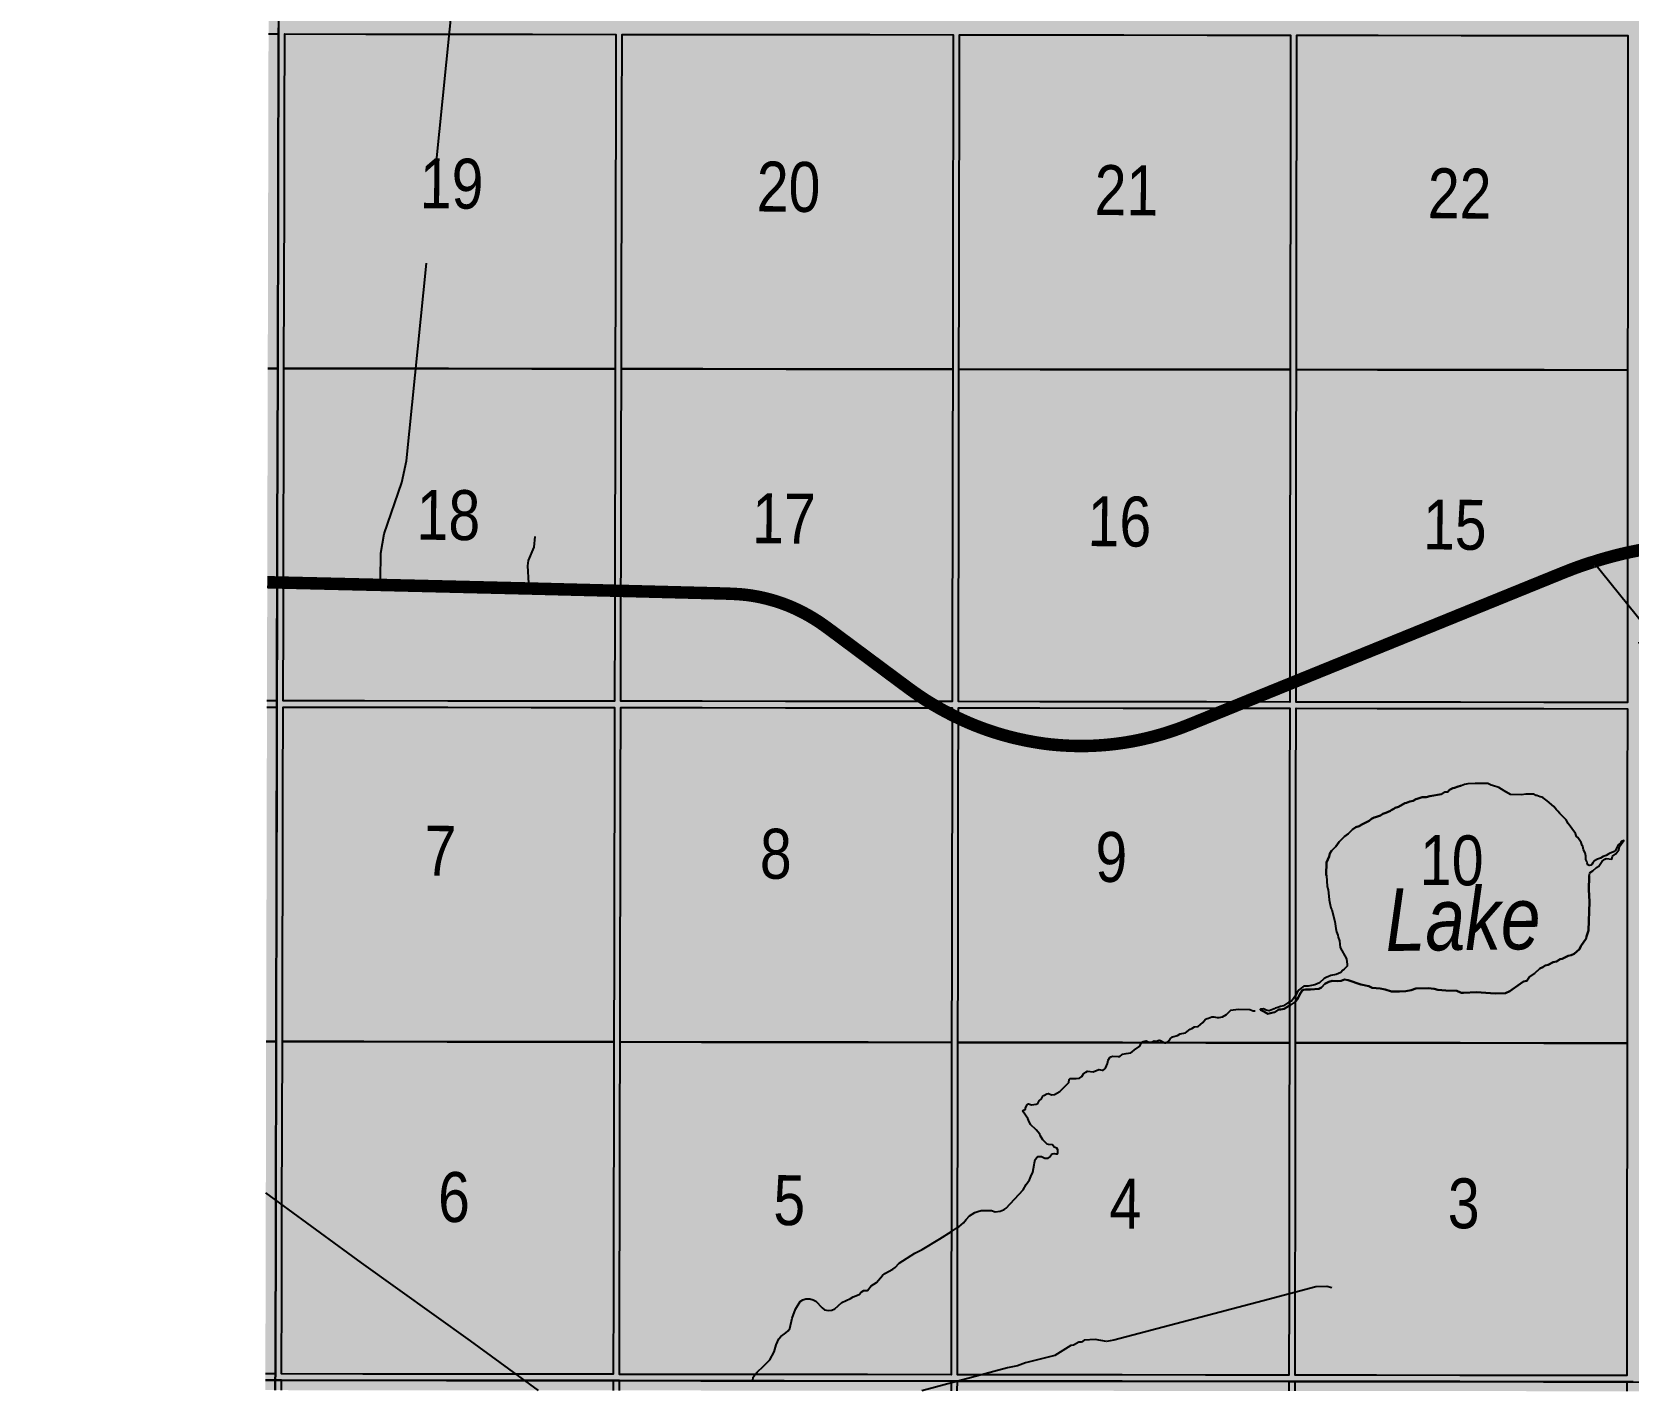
# Model space of a CAD drawing. Extents: x 570482 to 581403, y 6264409 to 6273171.
# Drawn here: x 570481.5 to 570737, y 6270453.6 to 6270671.3 of the extents above; entities that cross this region are included whole.
import ezdxf

# ---------------------------------------------------------------- set-up
doc = ezdxf.new("R2010")
doc.units = 0
doc.header["$LTSCALE"] = 5
doc.linetypes.add('DASHED2', pattern=[9.525, 6.35, -3.175])
for name, color, linetype in [('RoadSeg', 57, 'DASHED2'), ('ROUTE-MAP-HWY', 2, 'Continuous'), ('T-WATER', 160, 'Continuous'), ('T-WATER-H', 133, 'Continuous'), ('Townships', 57, 'Continuous')]:
    doc.layers.add(name, color=color, linetype=linetype)
doc.layers.add('ROUTE-MAP-BACKGROUND-H', color=7, linetype='Continuous', true_color=0xf0ebff)
doc.layers.add('Sections', color=7, linetype='Continuous', true_color=0x13f661)
doc.styles.add('120', font='ARIALN.TTF', dxfattribs={"height": 13})
doc.styles.add('TXT', font='ARIALN.TTF', dxfattribs={"height": 0.2})

msp = doc.modelspace()

# ---------------------------------------------------------------- hatches: boundary and pattern name
at = {"layer": 'ROUTE-MAP-BACKGROUND-H'}
h = msp.add_hatch(color=256, dxfattribs=at)
h.dxf.hatch_style = 1
h.paths.add_polyline_path([(571171.112, 6270453.937), (571171.532, 6270781.165), (571139.113, 6270781.063), (571139.013, 6270832.812), (571138.478, 6271104.55), (570482.402, 6271104.607), (570481.546, 6270777.122), (570519.672, 6270776.969), (570518.91, 6270453.936), (570899.088, 6270453.629), (571061.346, 6270453.809)])
at = {"layer": 'T-WATER-H'}
h = msp.add_hatch(color=256, dxfattribs=at)
h.dxf.hatch_style = 1
h.paths.add_polyline_path([(570712.771, 6270517.616), (570715.76, 6270517.401), (570717.423, 6270517.441), (570718.126, 6270517.762), (570718.496, 6270518.055), (570720.312, 6270519.323), (570720.812, 6270519.448), (570721.255, 6270520.072), (570722.061, 6270520.591), (570722.905, 6270521.409), (570723.374, 6270521.601), (570723.777, 6270521.893), (570724.278, 6270522.018), (570725.049, 6270522.438), (570725.583, 6270522.529), (570726.187, 6270522.885), (570726.487, 6270522.98), (570727.459, 6270523.43), (570727.926, 6270523.555), (570728.395, 6270523.747), (570729.271, 6270524.498), (570729.478, 6270524.96), (570730.329, 6270526.209), (570730.4, 6270526.507), (570730.716, 6270527.499), (570730.856, 6270532.085), (570730.788, 6270534.047), (570730.821, 6270536.141), (570730.834, 6270536.227), (570730.896, 6270536.638), (570730.997, 6270536.77), (570731.401, 6270537.063), (570731.974, 6270537.552), (570732.377, 6270537.811), (570732.922, 6270538.6), (570733.325, 6270538.893), (570733.56, 6270538.989), (570734.423, 6270538.909), (570734.563, 6270539.372), (570735.101, 6270539.762), (570735.544, 6270540.42), (570735.685, 6270540.916), (570736.366, 6270541.903), (570735.997, 6270541.709), (570735.827, 6270541.479), (570735.457, 6270541.186), (570735.01, 6270540.296), (570734.875, 6270540.132), (570734.172, 6270539.844), (570733.938, 6270539.781), (570733.534, 6270539.488), (570733.033, 6270539.33), (570732.63, 6270539.071), (570732.129, 6270538.912), (570731.693, 6270538.654), (570731.388, 6270538.293), (570731.251, 6270538.062), (570731.083, 6270537.965), (570730.816, 6270537.903), (570730.618, 6270538.006), (570730.49, 6270538.307), (570730.46, 6270538.507), (570730.3, 6270538.875), (570730.275, 6270539.408), (570730.151, 6270539.942), (570729.926, 6270540.411), (570729.801, 6270540.911), (570729.67, 6270541.08), (570729.512, 6270541.581), (570728.993, 6270542.354), (570728.797, 6270542.556), (570728.605, 6270543.025), (570727.466, 6270544.606), (570727.11, 6270545.176), (570726.456, 6270545.885), (570726.096, 6270546.19), (570725.803, 6270546.594), (570725.573, 6270546.797), (570725.183, 6270547.335), (570724.068, 6270548.251), (570723.477, 6270548.725), (570723.246, 6270548.829), (570722.947, 6270548.867), (570722.452, 6270549.074), (570722.253, 6270549.111), (570721.89, 6270549.283), (570720.66, 6270549.303), (570719.994, 6270549.214), (570718.232, 6270549.242), (570717.212, 6270549.857), (570716.356, 6270550.369), (570715.331, 6270550.718), (570715.132, 6270550.755), (570714.604, 6270550.996), (570712.576, 6270550.995), (570711.379, 6270550.981), (570710.878, 6270550.856), (570710.343, 6270550.665), (570710.238, 6270550.639), (570709.843, 6270550.54), (570709.274, 6270550.317), (570709.007, 6270550.288), (570708.571, 6270550.029), (570708.404, 6270549.965), (570708.167, 6270549.703), (570707.667, 6270549.611), (570707.197, 6270549.32), (570705.296, 6270548.985), (570704.729, 6270548.828), (570704.097, 6270548.804), (570703.262, 6270548.552), (570703.062, 6270548.522), (570702.625, 6270548.263), (570702.125, 6270548.138), (570701.589, 6270547.914), (570701.323, 6270547.885), (570700.282, 6270547.27), (570699.781, 6270547.112), (570699.546, 6270546.95), (570699.11, 6270546.757), (570699.009, 6270546.626), (570698.273, 6270546.338), (570697.805, 6270546.18), (570697.401, 6270545.887), (570696.599, 6270545.601), (570696.399, 6270545.571), (570695.963, 6270545.345), (570695.592, 6270545.052), (570694.452, 6270544.439), (570694.016, 6270544.18), (570693.481, 6270544.022), (570692.943, 6270543.632), (570692.235, 6270542.978), (570691.629, 6270542.523), (570690.818, 6270541.705), (570690.241, 6270540.949), (570689.565, 6270540.262), (570689.292, 6270539.834), (570689.184, 6270539.337), (570688.769, 6270538.347), (570688.738, 6270536.386), (570688.746, 6270536.278), (570688.874, 6270534.522), (570689.032, 6270533.988), (570689.149, 6270532.988), (570689.173, 6270532.423), (570689.33, 6270531.855), (570689.451, 6270531.122), (570689.646, 6270530.82), (570690.081, 6270528.918), (570690.262, 6270527.785), (570690.387, 6270527.284), (570690.578, 6270526.749), (570690.639, 6270526.449), (570690.829, 6270525.847), (570690.978, 6270524.781), (570691.98, 6270522.97), (570692.098, 6270522.037), (570692.06, 6270521.772), (570691.62, 6270521.28), (570691.385, 6270521.118), (570691.047, 6270520.758), (570690.343, 6270520.436), (570689.476, 6270520.284), (570689.007, 6270520.059), (570688.807, 6270520.029), (570688.372, 6270519.803), (570687.663, 6270519.117), (570686.893, 6270518.797), (570685.826, 6270518.581), (570685.16, 6270518.558), (570684.96, 6270518.495), (570684.387, 6270518.006), (570684.081, 6270517.612), (570683.874, 6270517.116), (570683.466, 6270516.591), (570683.194, 6270516.197), (570682.726, 6270516.005), (570681.886, 6270515.453), (570681.385, 6270515.328), (570680.816, 6270515.105), (570680.55, 6270515.076), (570680.382, 6270514.945), (570679.612, 6270514.625), (570679.115, 6270514.733), (570678.686, 6270514.939), (570678.186, 6270514.881), (570678.218, 6270514.781), (570678.745, 6270514.506), (570679.405, 6270514.163), (570680.006, 6270514.32), (570680.506, 6270514.445), (570681.144, 6270514.833), (570681.443, 6270514.828), (570681.977, 6270514.953), (570682.841, 6270515.463), (570683.018, 6270515.568), (570683.656, 6270515.99), (570683.845, 6270516.199), (570684.13, 6270516.514), (570684.474, 6270517.206), (570684.883, 6270517.865), (570685.085, 6270517.995), (570685.385, 6270518.056), (570686.183, 6270518.043), (570687.547, 6270518.154), (570687.983, 6270518.38), (570688.524, 6270518.936), (570689.128, 6270519.292), (570689.696, 6270519.45), (570690.559, 6270519.369), (570691.125, 6270519.46), (570691.627, 6270519.651), (570692.224, 6270519.542), (570694.241, 6270518.845), (570695.566, 6270518.557), (570696.094, 6270518.316), (570697.356, 6270518.229), (570698.151, 6270518.05), (570699.176, 6270517.735), (570700.472, 6270517.714), (570701.47, 6270517.764), (570702.304, 6270517.917), (570703.073, 6270518.204), (570705.068, 6270518.238), (570705.998, 6270518.157), (570706.594, 6270517.981), (570707.855, 6270517.894), (570709.65, 6270517.832), (570710.205, 6270517.594), (570710.376, 6270517.521), (570710.675, 6270517.516)])

# ---------------------------------------------------------------- linework, layer by layer
at = {"layer": 'RoadSeg'}
for p, q in [((570537.307, 6270582.791), (570537.321, 6270583.627)), ((570561.152, 6270582.215), (570561.098, 6270583.056))]:
    msp.add_line(p, q, dxfattribs=at)
for points in [[(570537.321, 6270583.627), (570537.389, 6270587.886), (570537.905, 6270590.972), (570540.732, 6270599.179), (570541.52, 6270602.661), (570549.051, 6270677.777), (570549.253, 6270680.004), (570549.166, 6270680.803), (570548.973, 6270681.206), (570548.317, 6270681.816), (570545.479, 6270683.292), (570541.116, 6270685.435)], [(570561.098, 6270583.056), (570560.917, 6270585.844), (570561.03, 6270586.707), (570561.963, 6270588.822), (570562.09, 6270590.517)], [(570738.718, 6270573.533), (570741.023, 6270574.062), (570741.194, 6270574.359), (570731.465, 6270586.464)], [(570562.62, 6270453.901), (570551.735, 6270461.837), (570534.298, 6270474.297), (570518.984, 6270485.508)], [(570689.639, 6270470.334), (570688.81, 6270470.514), (570687.078, 6270470.475), (570678.657, 6270468.248), (570654.729, 6270461.944), (570653.528, 6270461.73), (570651.736, 6270462.059), (570649.97, 6270461.921), (570649.566, 6270461.628), (570649.1, 6270461.602), (570648.293, 6270461.116), (570647.826, 6270461.057), (570645.272, 6270459.467), (570640.594, 6270458.311), (570639.322, 6270457.832), (570637.72, 6270457.526), (570623.986, 6270453.851)]]:
    msp.add_lwpolyline(points, dxfattribs=at)
at = {"layer": 'ROUTE-MAP-HWY', "const_width": 1.998}
for points in [[(570731.465, 6270586.464), (570732.21, 6270586.707), (570733.018, 6270586.947), (570733.816, 6270587.175), (570734.889, 6270587.463), (570735.878, 6270587.713), (570736.809, 6270587.929), (570737.852, 6270588.151), (570738.892, 6270588.36), (570739.745, 6270588.522), (570740.646, 6270588.678), (570741.538, 6270588.818), (570742.52, 6270588.958), (570743.498, 6270589.083), (570744.447, 6270589.191), (570745.479, 6270589.293), (570746.415, 6270589.371), (570747.288, 6270589.435), (570748.25, 6270589.495), (570819.351, 6270593.362)], [(570519.215, 6270583.22), (570537.307, 6270582.791), (570561.152, 6270582.215), (570592.324, 6270581.415), (570593.144, 6270581.386), (570594.043, 6270581.346), (570594.995, 6270581.286), (570595.839, 6270581.204), (570596.666, 6270581.091), (570597.446, 6270580.96), (570598.22, 6270580.809), (570599.008, 6270580.628), (570599.823, 6270580.415), (570600.56, 6270580.2), (570601.356, 6270579.941), (570602.112, 6270579.668), (570602.816, 6270579.388), (570603.58, 6270579.056), (570604.357, 6270578.689), (570605.077, 6270578.326), (570605.795, 6270577.935), (570606.525, 6270577.506), (570607.194, 6270577.088), (570607.865, 6270576.641), (570608.528, 6270576.173), (570609.221, 6270575.669), (570619.337, 6270568.143), (570622.121, 6270566.075), (570623.464, 6270565.127), (570624.185, 6270564.645), (570624.867, 6270564.206), (570625.585, 6270563.766), (570626.242, 6270563.378), (570626.927, 6270562.988), (570627.593, 6270562.624), (570628.322, 6270562.237), (570629.022, 6270561.88), (570629.705, 6270561.545), (570630.383, 6270561.226), (570631.078, 6270560.914), (570631.832, 6270560.588), (570632.61, 6270560.27), (570633.467, 6270559.94), (570634.344, 6270559.622), (570635.18, 6270559.337), (570635.99, 6270559.078), (570636.936, 6270558.795), (570637.98, 6270558.507), (570638.948, 6270558.263), (570639.9, 6270558.051), (570640.797, 6270557.864), (570641.798, 6270557.675), (570642.782, 6270557.511), (570643.689, 6270557.379), (570644.515, 6270557.28), (570645.506, 6270557.186), (570646.534, 6270557.109), (570647.536, 6270557.055), (570648.504, 6270557.024), (570649.494, 6270557.012), (570650.451, 6270557.021), (570651.449, 6270557.053), (570652.382, 6270557.106), (570653.382, 6270557.181), (570654.298, 6270557.269), (570655.211, 6270557.376), (570656.039, 6270557.49), (570656.887, 6270557.621), (570657.9, 6270557.802), (570658.775, 6270557.978), (570659.688, 6270558.18), (570660.477, 6270558.371), (570661.407, 6270558.613), (570662.316, 6270558.869), (570663.25, 6270559.152), (570664.329, 6270559.507), (570665.211, 6270559.821), (570666.087, 6270560.153), (570667.108, 6270560.557), (570726.481, 6270584.679), (570727.202, 6270584.966), (570727.931, 6270585.25), (570728.666, 6270585.527), (570729.393, 6270585.789), (570730.146, 6270586.05), (570730.997, 6270586.331), (570731.465, 6270586.464)]]:
    msp.add_lwpolyline(points, dxfattribs=at)
at = {"layer": 'Sections', "color": 8}
for points in [[(570519.422, 6270670.964), (570521.016, 6270670.959), (570520.984, 6270657.578), (570520.953, 6270644.198), (570520.921, 6270630.817), (570520.89, 6270617.436), (570519.296, 6270617.441)], [(570519.296, 6270617.441), (570520.89, 6270617.436), (570520.858, 6270604.055), (570520.827, 6270590.675), (570520.795, 6270577.294), (570520.764, 6270564.248), (570519.17, 6270564.253)], [(570519.168, 6270563.249), (570520.762, 6270563.244), (570520.73, 6270549.863), (570520.699, 6270536.483), (570520.667, 6270523.102), (570520.636, 6270509.721), (570519.041, 6270509.726)], [(570519.041, 6270509.726), (570520.636, 6270509.721), (570520.604, 6270496.34), (570520.573, 6270482.96), (570520.541, 6270469.579), (570520.51, 6270456.533), (570518.916, 6270456.538)], [(570518.913, 6270455.534), (570520.508, 6270455.529), (570520.504, 6270453.935)], [(570521.508, 6270453.934), (570521.511, 6270455.528), (570534.53, 6270455.512), (570547.884, 6270455.496), (570561.238, 6270455.48), (570574.591, 6270455.464), (570574.588, 6270453.891)], [(570575.592, 6270453.89), (570575.595, 6270455.462), (570588.613, 6270455.447), (570601.967, 6270455.43), (570615.321, 6270455.414), (570628.674, 6270455.398), (570628.672, 6270453.847)], [(570629.675, 6270453.847), (570629.678, 6270455.397), (570642.697, 6270455.381), (570656.051, 6270455.365), (570669.405, 6270455.348), (570682.759, 6270455.332), (570682.757, 6270453.804)], [(570683.76, 6270453.803), (570683.762, 6270455.331), (570696.781, 6270455.315), (570710.134, 6270455.298), (570723.487, 6270455.282), (570736.84, 6270455.266), (570736.839, 6270453.76)]]:
    msp.add_lwpolyline(points, dxfattribs=at)
for points in [[(570534.896, 6270617.419), (570521.893, 6270617.435), (570521.925, 6270630.816), (570521.956, 6270644.196), (570521.988, 6270657.577), (570522.019, 6270670.958), (570535.017, 6270670.942), (570548.35, 6270670.926), (570561.683, 6270670.91), (570575.016, 6270670.893), (570574.99, 6270657.513), (570574.963, 6270644.132), (570574.937, 6270630.751), (570574.91, 6270617.37), (570561.572, 6270617.387), (570548.235, 6270617.403)], [(570588.917, 6270617.353), (570575.914, 6270617.369), (570575.94, 6270630.75), (570575.967, 6270644.131), (570575.993, 6270657.511), (570576.019, 6270670.892), (570589.018, 6270670.876), (570602.35, 6270670.86), (570615.683, 6270670.844), (570629.016, 6270670.828), (570628.995, 6270657.447), (570628.974, 6270644.066), (570628.952, 6270630.685), (570628.931, 6270617.305), (570615.593, 6270617.321), (570602.255, 6270617.337)], [(570642.938, 6270617.288), (570629.935, 6270617.304), (570629.956, 6270630.684), (570629.977, 6270644.065), (570629.998, 6270657.446), (570630.02, 6270670.826), (570643.018, 6270670.811), (570656.351, 6270670.794), (570669.684, 6270670.778), (570683.017, 6270670.762), (570683.001, 6270657.381), (570682.985, 6270644), (570682.969, 6270630.619), (570682.953, 6270617.239), (570669.614, 6270617.255), (570656.276, 6270617.271)], [(570696.958, 6270617.222), (570683.956, 6270617.237), (570683.972, 6270630.618), (570683.988, 6270643.999), (570684.004, 6270657.38), (570684.02, 6270670.76), (570697.017, 6270670.745), (570710.348, 6270670.728), (570723.679, 6270670.712), (570737.01, 6270670.696), (570736.999, 6270657.315), (570736.989, 6270643.934), (570736.978, 6270630.553), (570736.968, 6270617.173), (570723.631, 6270617.189), (570710.295, 6270617.205)], [(570534.776, 6270564.231), (570521.768, 6270564.246), (570521.799, 6270577.293), (570521.83, 6270590.673), (570521.862, 6270604.054), (570521.893, 6270617.435), (570534.896, 6270617.419), (570548.235, 6270617.403), (570561.572, 6270617.387), (570574.91, 6270617.37), (570574.884, 6270603.99), (570574.858, 6270590.609), (570574.831, 6270577.228), (570574.805, 6270564.182), (570561.462, 6270564.198), (570548.119, 6270564.214)], [(570588.817, 6270564.165), (570575.809, 6270564.181), (570575.835, 6270577.227), (570575.861, 6270590.608), (570575.888, 6270603.989), (570575.914, 6270617.369), (570588.917, 6270617.353), (570602.255, 6270617.337), (570615.593, 6270617.321), (570628.931, 6270617.305), (570628.91, 6270603.924), (570628.889, 6270590.543), (570628.867, 6270577.162), (570628.847, 6270564.116), (570615.504, 6270564.133), (570602.161, 6270564.149)], [(570642.859, 6270564.099), (570629.85, 6270564.115), (570629.871, 6270577.161), (570629.892, 6270590.542), (570629.913, 6270603.923), (570629.935, 6270617.304), (570642.938, 6270617.288), (570656.276, 6270617.271), (570669.614, 6270617.255), (570682.953, 6270617.239), (570682.937, 6270603.858), (570682.921, 6270590.477), (570682.904, 6270577.096), (570682.889, 6270564.05), (570669.546, 6270564.067), (570656.202, 6270564.083)], [(570696.9, 6270564.033), (570683.892, 6270564.049), (570683.908, 6270577.095), (570683.924, 6270590.476), (570683.94, 6270603.857), (570683.956, 6270617.237), (570696.958, 6270617.222), (570710.295, 6270617.205), (570723.631, 6270617.189), (570736.968, 6270617.173), (570736.957, 6270603.792), (570736.947, 6270590.411), (570736.936, 6270577.03), (570736.926, 6270563.984), (570723.584, 6270564.001), (570710.242, 6270564.017)], [(570534.653, 6270509.704), (570521.639, 6270509.72), (570521.671, 6270523.101), (570521.702, 6270536.481), (570521.734, 6270549.862), (570521.765, 6270563.243), (570534.774, 6270563.227), (570548.117, 6270563.211), (570561.46, 6270563.195), (570574.803, 6270563.178), (570574.777, 6270549.798), (570574.751, 6270536.417), (570574.724, 6270523.036), (570574.698, 6270509.656), (570561.35, 6270509.672), (570548.001, 6270509.688)], [(570588.715, 6270509.638), (570575.701, 6270509.654), (570575.728, 6270523.035), (570575.754, 6270536.416), (570575.781, 6270549.797), (570575.807, 6270563.177), (570588.816, 6270563.161), (570602.159, 6270563.145), (570615.502, 6270563.129), (570628.845, 6270563.113), (570628.824, 6270549.732), (570628.803, 6270536.351), (570628.781, 6270522.971), (570628.76, 6270509.59), (570615.412, 6270509.606), (570602.064, 6270509.622)], [(570642.778, 6270509.573), (570629.764, 6270509.589), (570629.785, 6270522.969), (570629.806, 6270536.35), (570629.827, 6270549.731), (570629.849, 6270563.112), (570642.857, 6270563.096), (570656.201, 6270563.079), (570669.544, 6270563.063), (570682.888, 6270563.047), (570682.872, 6270549.666), (570682.856, 6270536.285), (570682.84, 6270522.905), (570682.823, 6270509.524), (570669.475, 6270509.54), (570656.126, 6270509.556)], [(570696.84, 6270509.507), (570683.827, 6270509.523), (570683.843, 6270522.903), (570683.859, 6270536.284), (570683.875, 6270549.665), (570683.891, 6270563.046), (570696.899, 6270563.03), (570710.241, 6270563.013), (570723.583, 6270562.997), (570736.925, 6270562.981), (570736.914, 6270549.6), (570736.904, 6270536.219), (570736.893, 6270522.839), (570736.883, 6270509.458), (570723.535, 6270509.474), (570710.188, 6270509.49)], [(570534.533, 6270456.516), (570521.514, 6270456.531), (570521.545, 6270469.578), (570521.576, 6270482.958), (570521.608, 6270496.339), (570521.639, 6270509.72), (570534.653, 6270509.704), (570548.001, 6270509.688), (570561.35, 6270509.672), (570574.698, 6270509.656), (570574.672, 6270496.275), (570574.645, 6270482.894), (570574.619, 6270469.513), (570574.593, 6270456.467), (570561.24, 6270456.483), (570547.886, 6270456.499)], [(570588.615, 6270456.45), (570575.597, 6270456.466), (570575.622, 6270469.512), (570575.649, 6270482.893), (570575.675, 6270496.274), (570575.701, 6270509.654), (570588.715, 6270509.638), (570602.064, 6270509.622), (570615.412, 6270509.606), (570628.76, 6270509.59), (570628.739, 6270496.209), (570628.718, 6270482.828), (570628.697, 6270469.448), (570628.676, 6270456.401), (570615.322, 6270456.418), (570601.969, 6270456.434)], [(570642.698, 6270456.384), (570629.679, 6270456.4), (570629.7, 6270469.446), (570629.721, 6270482.827), (570629.743, 6270496.208), (570629.764, 6270509.589), (570642.778, 6270509.573), (570656.126, 6270509.556), (570669.475, 6270509.54), (570682.823, 6270509.524), (570682.807, 6270496.143), (570682.791, 6270482.762), (570682.775, 6270469.381), (570682.76, 6270456.335), (570669.406, 6270456.352), (570656.052, 6270456.368)], [(570696.782, 6270456.318), (570683.763, 6270456.334), (570683.779, 6270469.38), (570683.795, 6270482.761), (570683.811, 6270496.142), (570683.827, 6270509.523), (570696.84, 6270509.507), (570710.188, 6270509.49), (570723.535, 6270509.474), (570736.883, 6270509.458), (570736.872, 6270496.077), (570736.862, 6270482.696), (570736.851, 6270469.315), (570736.841, 6270456.269), (570723.488, 6270456.286), (570710.135, 6270456.302)]]:
    msp.add_lwpolyline(points, close=True, dxfattribs=at)
at = {"layer": 'T-WATER', "flags": 128}
msp.add_lwpolyline([(570730.821, 6270536.141), (570730.834, 6270536.227), (570730.896, 6270536.638), (570730.997, 6270536.77), (570731.401, 6270537.063), (570731.974, 6270537.552), (570732.377, 6270537.811), (570732.922, 6270538.6), (570733.325, 6270538.893), (570733.56, 6270538.989), (570734.423, 6270538.909), (570734.563, 6270539.372), (570735.101, 6270539.762), (570735.544, 6270540.42), (570735.685, 6270540.916), (570736.366, 6270541.903), (570735.997, 6270541.709), (570735.827, 6270541.479), (570735.457, 6270541.186), (570735.01, 6270540.296), (570734.875, 6270540.132), (570734.172, 6270539.844), (570733.938, 6270539.781), (570733.534, 6270539.488), (570733.033, 6270539.33), (570732.63, 6270539.071), (570732.129, 6270538.912), (570731.693, 6270538.654), (570731.388, 6270538.293), (570731.251, 6270538.062), (570731.083, 6270537.965), (570730.816, 6270537.903), (570730.618, 6270538.006), (570730.49, 6270538.307), (570730.46, 6270538.507), (570730.3, 6270538.875), (570730.275, 6270539.408), (570730.151, 6270539.942), (570729.926, 6270540.411), (570729.801, 6270540.911), (570729.67, 6270541.08), (570729.512, 6270541.581), (570728.993, 6270542.354), (570728.797, 6270542.556), (570728.605, 6270543.025), (570727.466, 6270544.606), (570727.11, 6270545.176), (570726.456, 6270545.885), (570726.096, 6270546.19), (570725.803, 6270546.594), (570725.573, 6270546.797), (570725.183, 6270547.335), (570724.068, 6270548.251), (570723.477, 6270548.725), (570723.246, 6270548.829), (570722.947, 6270548.867), (570722.452, 6270549.074), (570722.253, 6270549.111), (570721.89, 6270549.283), (570720.66, 6270549.303), (570719.994, 6270549.214), (570718.232, 6270549.242), (570717.212, 6270549.857), (570716.356, 6270550.369), (570715.331, 6270550.718), (570715.132, 6270550.755), (570714.604, 6270550.996), (570712.576, 6270550.995), (570711.379, 6270550.981), (570710.878, 6270550.856), (570710.343, 6270550.665), (570710.238, 6270550.639), (570709.843, 6270550.54), (570709.274, 6270550.317), (570709.007, 6270550.288), (570708.571, 6270550.029), (570708.404, 6270549.965), (570708.167, 6270549.703), (570707.667, 6270549.611), (570707.197, 6270549.32), (570705.296, 6270548.985), (570704.729, 6270548.828), (570704.097, 6270548.804), (570703.262, 6270548.552), (570703.062, 6270548.522), (570702.625, 6270548.263), (570702.125, 6270548.138), (570701.589, 6270547.914), (570701.323, 6270547.885), (570700.282, 6270547.27), (570699.781, 6270547.112), (570699.546, 6270546.95), (570699.11, 6270546.757), (570699.009, 6270546.626), (570698.273, 6270546.338), (570697.805, 6270546.18), (570697.401, 6270545.887), (570696.599, 6270545.601), (570696.399, 6270545.571), (570695.963, 6270545.345), (570695.592, 6270545.052), (570694.452, 6270544.439), (570694.016, 6270544.18), (570693.481, 6270544.022), (570692.943, 6270543.632), (570692.235, 6270542.978), (570691.629, 6270542.523), (570690.818, 6270541.705), (570690.241, 6270540.949), (570689.565, 6270540.262), (570689.292, 6270539.834), (570689.184, 6270539.337), (570688.769, 6270538.347), (570688.738, 6270536.386), (570688.746, 6270536.278), (570688.874, 6270534.522), (570689.032, 6270533.988), (570689.149, 6270532.988), (570689.173, 6270532.423), (570689.33, 6270531.855), (570689.451, 6270531.122), (570689.646, 6270530.82), (570690.081, 6270528.918), (570690.262, 6270527.785), (570690.387, 6270527.284), (570690.578, 6270526.749), (570690.639, 6270526.449), (570690.829, 6270525.847), (570690.978, 6270524.781), (570691.98, 6270522.97), (570692.098, 6270522.037), (570692.06, 6270521.772), (570691.62, 6270521.28), (570691.385, 6270521.118), (570691.047, 6270520.758), (570690.343, 6270520.436), (570689.476, 6270520.284), (570689.007, 6270520.059), (570688.807, 6270520.029), (570688.372, 6270519.803), (570687.663, 6270519.117), (570686.893, 6270518.797), (570685.826, 6270518.581), (570685.16, 6270518.558), (570684.96, 6270518.495), (570684.387, 6270518.006), (570684.081, 6270517.612), (570683.874, 6270517.116), (570683.466, 6270516.591), (570683.194, 6270516.197), (570682.726, 6270516.005), (570681.886, 6270515.453), (570681.385, 6270515.328), (570680.816, 6270515.105), (570680.55, 6270515.076), (570680.382, 6270514.945), (570679.612, 6270514.625), (570679.115, 6270514.733), (570678.686, 6270514.939), (570678.186, 6270514.881), (570678.218, 6270514.781), (570678.745, 6270514.506), (570679.405, 6270514.163), (570680.006, 6270514.32), (570680.506, 6270514.445), (570681.144, 6270514.833), (570681.443, 6270514.828), (570681.977, 6270514.953), (570682.841, 6270515.463), (570683.018, 6270515.568), (570683.656, 6270515.99), (570683.845, 6270516.199), (570684.13, 6270516.514), (570684.474, 6270517.206), (570684.883, 6270517.865), (570685.085, 6270517.995), (570685.385, 6270518.056), (570686.183, 6270518.043), (570687.547, 6270518.154), (570687.983, 6270518.38), (570688.524, 6270518.936), (570689.128, 6270519.292), (570689.696, 6270519.45), (570690.559, 6270519.369), (570691.125, 6270519.46), (570691.627, 6270519.651), (570692.224, 6270519.542), (570694.241, 6270518.845), (570695.566, 6270518.557), (570696.094, 6270518.316), (570697.356, 6270518.229), (570698.151, 6270518.05), (570699.176, 6270517.735), (570700.472, 6270517.714), (570701.47, 6270517.764), (570702.304, 6270517.917), (570703.073, 6270518.204), (570705.068, 6270518.238), (570705.998, 6270518.157), (570706.594, 6270517.981), (570707.855, 6270517.894), (570709.65, 6270517.832), (570710.205, 6270517.594), (570710.376, 6270517.521), (570710.675, 6270517.516), (570712.771, 6270517.616), (570715.76, 6270517.401), (570717.423, 6270517.441), (570718.126, 6270517.762), (570718.496, 6270518.055), (570720.312, 6270519.323), (570720.812, 6270519.448), (570721.255, 6270520.072), (570722.061, 6270520.591), (570722.905, 6270521.409), (570723.374, 6270521.601), (570723.777, 6270521.893), (570724.278, 6270522.018), (570725.049, 6270522.438), (570725.583, 6270522.529), (570726.187, 6270522.885), (570726.487, 6270522.98), (570727.459, 6270523.43), (570727.926, 6270523.555), (570728.395, 6270523.747), (570729.271, 6270524.498), (570729.478, 6270524.96), (570730.329, 6270526.209), (570730.4, 6270526.507), (570730.716, 6270527.499), (570730.856, 6270532.085), (570730.788, 6270534.047)], close=True, dxfattribs=at)
at = {"layer": 'T-WATER', "linetype": 'Continuous'}
for points in [[(570688.746, 6270536.278), (570688.738, 6270536.386), (570688.769, 6270538.347), (570689.184, 6270539.337), (570689.292, 6270539.834), (570689.565, 6270540.262), (570690.241, 6270540.949), (570690.818, 6270541.705), (570691.629, 6270542.523), (570692.235, 6270542.978), (570692.943, 6270543.632), (570693.481, 6270544.022), (570694.016, 6270544.18), (570694.452, 6270544.439), (570695.592, 6270545.052), (570695.963, 6270545.345), (570696.399, 6270545.571), (570696.599, 6270545.601), (570697.401, 6270545.887), (570697.805, 6270546.18), (570698.273, 6270546.338), (570699.009, 6270546.626), (570699.11, 6270546.757), (570699.546, 6270546.95), (570699.781, 6270547.112), (570700.282, 6270547.27), (570701.323, 6270547.885), (570701.589, 6270547.914), (570702.125, 6270548.138), (570702.625, 6270548.263), (570703.062, 6270548.522), (570703.262, 6270548.552), (570704.097, 6270548.804), (570704.729, 6270548.828), (570705.296, 6270548.985), (570707.197, 6270549.32), (570707.667, 6270549.611), (570708.167, 6270549.703), (570708.404, 6270549.965), (570708.571, 6270550.029), (570709.007, 6270550.288), (570709.274, 6270550.317), (570709.843, 6270550.54), (570710.238, 6270550.639)], [(570735.997, 6270541.709), (570735.827, 6270541.479), (570735.457, 6270541.186), (570735.01, 6270540.296), (570734.875, 6270540.132), (570734.172, 6270539.844), (570733.938, 6270539.781), (570733.534, 6270539.488), (570733.033, 6270539.33), (570732.63, 6270539.071), (570732.129, 6270538.912), (570731.693, 6270538.654), (570731.388, 6270538.293), (570731.251, 6270538.062), (570731.083, 6270537.965), (570730.816, 6270537.903), (570730.618, 6270538.006), (570730.49, 6270538.307), (570730.46, 6270538.507), (570730.3, 6270538.875), (570730.275, 6270539.408), (570730.151, 6270539.942), (570729.926, 6270540.411), (570729.801, 6270540.911), (570729.67, 6270541.08), (570729.512, 6270541.581), (570728.993, 6270542.354), (570728.797, 6270542.556), (570728.605, 6270543.025), (570727.466, 6270544.606), (570727.11, 6270545.176), (570726.456, 6270545.885), (570726.096, 6270546.19), (570725.803, 6270546.594), (570725.573, 6270546.797), (570725.183, 6270547.335), (570724.068, 6270548.251), (570723.477, 6270548.725), (570723.246, 6270548.829), (570722.947, 6270548.867), (570722.452, 6270549.074), (570722.253, 6270549.111), (570721.89, 6270549.283), (570720.66, 6270549.303), (570719.994, 6270549.214), (570718.232, 6270549.242), (570717.212, 6270549.857), (570716.356, 6270550.369), (570715.331, 6270550.718), (570715.132, 6270550.755), (570714.604, 6270550.996), (570712.576, 6270550.995), (570711.379, 6270550.981), (570710.878, 6270550.856), (570710.343, 6270550.665), (570710.238, 6270550.639), (570709.843, 6270550.54), (570709.274, 6270550.317), (570709.007, 6270550.288), (570708.571, 6270550.029), (570708.404, 6270549.965), (570708.167, 6270549.703), (570707.667, 6270549.611), (570707.197, 6270549.32), (570705.296, 6270548.985), (570704.729, 6270548.828), (570704.097, 6270548.804), (570703.262, 6270548.552), (570703.062, 6270548.522), (570702.625, 6270548.263), (570702.125, 6270548.138), (570701.589, 6270547.914), (570701.323, 6270547.885), (570700.282, 6270547.27), (570699.781, 6270547.112), (570699.546, 6270546.95), (570699.11, 6270546.757), (570699.009, 6270546.626), (570698.273, 6270546.338), (570697.805, 6270546.18), (570697.401, 6270545.887), (570696.599, 6270545.601), (570696.399, 6270545.571), (570695.963, 6270545.345), (570695.592, 6270545.052), (570694.452, 6270544.439), (570694.016, 6270544.18), (570693.481, 6270544.022), (570692.943, 6270543.632), (570692.235, 6270542.978), (570691.629, 6270542.523)], [(570730.834, 6270536.227), (570730.896, 6270536.638), (570730.997, 6270536.77), (570731.401, 6270537.063), (570731.974, 6270537.552), (570732.377, 6270537.811), (570732.922, 6270538.6), (570733.325, 6270538.893), (570733.56, 6270538.989), (570734.423, 6270538.909), (570734.563, 6270539.372), (570735.101, 6270539.762), (570735.544, 6270540.42), (570735.685, 6270540.916), (570736.366, 6270541.903), (570735.997, 6270541.709), (570735.827, 6270541.479), (570735.457, 6270541.186), (570735.01, 6270540.296), (570734.875, 6270540.132), (570734.172, 6270539.844), (570733.938, 6270539.781), (570733.534, 6270539.488), (570733.033, 6270539.33), (570732.63, 6270539.071), (570732.129, 6270538.912), (570731.693, 6270538.654), (570731.388, 6270538.293), (570731.251, 6270538.062), (570731.083, 6270537.965), (570730.816, 6270537.903), (570730.618, 6270538.006), (570730.49, 6270538.307), (570730.46, 6270538.507), (570730.3, 6270538.875), (570730.275, 6270539.408), (570730.151, 6270539.942), (570729.926, 6270540.411), (570729.801, 6270540.911), (570729.67, 6270541.08), (570729.512, 6270541.581), (570728.993, 6270542.354), (570728.797, 6270542.556), (570728.605, 6270543.025), (570727.466, 6270544.606), (570727.11, 6270545.176), (570726.456, 6270545.885), (570726.096, 6270546.19), (570725.803, 6270546.594), (570725.573, 6270546.797), (570725.183, 6270547.335), (570724.068, 6270548.251), (570723.477, 6270548.725), (570723.246, 6270548.829), (570722.947, 6270548.867), (570722.452, 6270549.074), (570722.253, 6270549.111), (570721.89, 6270549.283), (570720.66, 6270549.303), (570719.994, 6270549.214), (570718.232, 6270549.242), (570717.212, 6270549.857), (570716.356, 6270550.369), (570715.331, 6270550.718), (570715.132, 6270550.755), (570714.604, 6270550.996), (570712.576, 6270550.995), (570711.379, 6270550.981), (570710.878, 6270550.856), (570710.343, 6270550.665), (570710.238, 6270550.639)], [(570691.629, 6270542.523), (570690.818, 6270541.705), (570690.241, 6270540.949), (570689.565, 6270540.262), (570689.292, 6270539.834), (570689.184, 6270539.337), (570688.769, 6270538.347), (570688.738, 6270536.386), (570688.746, 6270536.278)], [(570730.834, 6270536.227), (570730.896, 6270536.638), (570730.997, 6270536.77), (570731.401, 6270537.063), (570731.974, 6270537.552), (570732.377, 6270537.811), (570732.922, 6270538.6), (570733.325, 6270538.893), (570733.56, 6270538.989), (570734.423, 6270538.909), (570734.563, 6270539.372), (570735.101, 6270539.762), (570735.544, 6270540.42), (570735.685, 6270540.916), (570736.366, 6270541.903), (570735.997, 6270541.709)], [(570688.746, 6270536.278), (570688.874, 6270534.522), (570689.032, 6270533.988), (570689.149, 6270532.988), (570689.173, 6270532.423), (570689.33, 6270531.855), (570689.451, 6270531.122), (570689.646, 6270530.82), (570690.081, 6270528.918), (570690.262, 6270527.785), (570690.387, 6270527.284), (570690.578, 6270526.749), (570690.639, 6270526.449), (570690.829, 6270525.847), (570690.978, 6270524.781), (570691.98, 6270522.97), (570692.098, 6270522.037), (570692.06, 6270521.772), (570691.62, 6270521.28), (570691.385, 6270521.118), (570691.047, 6270520.758), (570690.343, 6270520.436), (570689.476, 6270520.284), (570689.007, 6270520.059), (570688.807, 6270520.029), (570688.372, 6270519.803), (570687.663, 6270519.117), (570686.893, 6270518.797), (570685.826, 6270518.581), (570685.16, 6270518.558), (570684.96, 6270518.495), (570684.387, 6270518.006), (570684.081, 6270517.612), (570683.874, 6270517.116), (570683.846, 6270517.081)], [(570688.746, 6270536.278), (570688.874, 6270534.522), (570689.032, 6270533.988), (570689.149, 6270532.988), (570689.173, 6270532.423), (570689.33, 6270531.855), (570689.451, 6270531.122), (570689.646, 6270530.82), (570690.081, 6270528.918), (570690.262, 6270527.785), (570690.387, 6270527.284), (570690.578, 6270526.749), (570690.639, 6270526.449), (570690.829, 6270525.847), (570690.978, 6270524.781), (570691.98, 6270522.97), (570692.098, 6270522.037), (570692.06, 6270521.772), (570691.62, 6270521.28), (570691.385, 6270521.118), (570691.047, 6270520.758), (570690.343, 6270520.436), (570689.476, 6270520.284), (570689.007, 6270520.059), (570688.807, 6270520.029), (570688.372, 6270519.803), (570687.663, 6270519.117), (570686.893, 6270518.797), (570685.826, 6270518.581), (570685.16, 6270518.558), (570684.96, 6270518.495), (570684.387, 6270518.006), (570684.081, 6270517.612), (570683.874, 6270517.116), (570683.846, 6270517.081)], [(570730.834, 6270536.227), (570730.821, 6270536.141), (570730.788, 6270534.047), (570730.856, 6270532.085), (570730.716, 6270527.499), (570730.4, 6270526.507), (570730.329, 6270526.209), (570729.478, 6270524.96), (570729.271, 6270524.498), (570728.395, 6270523.747), (570727.926, 6270523.555), (570727.459, 6270523.43), (570726.487, 6270522.98), (570726.187, 6270522.885), (570725.583, 6270522.529), (570725.049, 6270522.438), (570724.278, 6270522.018), (570723.777, 6270521.893), (570723.374, 6270521.601), (570722.905, 6270521.409), (570722.061, 6270520.591), (570721.255, 6270520.072), (570720.812, 6270519.448), (570720.312, 6270519.323), (570718.496, 6270518.055), (570718.126, 6270517.762), (570717.423, 6270517.441), (570715.76, 6270517.401), (570712.771, 6270517.616), (570710.675, 6270517.516), (570710.376, 6270517.521), (570710.205, 6270517.594)], [(570710.205, 6270517.594), (570710.376, 6270517.521), (570710.675, 6270517.516), (570712.771, 6270517.616), (570715.76, 6270517.401), (570717.423, 6270517.441), (570718.126, 6270517.762), (570718.496, 6270518.055), (570720.312, 6270519.323), (570720.812, 6270519.448), (570721.255, 6270520.072), (570722.061, 6270520.591), (570722.905, 6270521.409), (570723.374, 6270521.601), (570723.777, 6270521.893), (570724.278, 6270522.018), (570725.049, 6270522.438), (570725.583, 6270522.529), (570726.187, 6270522.885), (570726.487, 6270522.98), (570727.459, 6270523.43), (570727.926, 6270523.555), (570728.395, 6270523.747), (570729.271, 6270524.498), (570729.478, 6270524.96), (570730.329, 6270526.209), (570730.4, 6270526.507), (570730.716, 6270527.499), (570730.856, 6270532.085), (570730.788, 6270534.047), (570730.821, 6270536.141), (570730.834, 6270536.227)], [(570710.205, 6270517.594), (570709.65, 6270517.832), (570707.855, 6270517.894), (570706.594, 6270517.981), (570705.998, 6270518.157), (570705.068, 6270518.238), (570703.073, 6270518.204), (570702.304, 6270517.917), (570701.47, 6270517.764), (570700.472, 6270517.714), (570699.176, 6270517.735), (570698.151, 6270518.05), (570697.356, 6270518.229), (570696.094, 6270518.316), (570695.566, 6270518.557), (570694.241, 6270518.845), (570692.224, 6270519.542), (570691.627, 6270519.651), (570691.125, 6270519.46), (570690.559, 6270519.369), (570689.696, 6270519.45), (570689.128, 6270519.292), (570688.524, 6270518.936), (570687.983, 6270518.38), (570687.547, 6270518.154), (570686.183, 6270518.043), (570685.385, 6270518.056), (570685.085, 6270517.995), (570684.883, 6270517.865), (570684.474, 6270517.206), (570684.13, 6270516.514), (570683.845, 6270516.199)], [(570683.845, 6270516.199), (570684.13, 6270516.514), (570684.474, 6270517.206), (570684.883, 6270517.865), (570685.085, 6270517.995), (570685.385, 6270518.056), (570686.183, 6270518.043), (570687.547, 6270518.154), (570687.983, 6270518.38), (570688.524, 6270518.936), (570689.128, 6270519.292), (570689.696, 6270519.45), (570690.559, 6270519.369), (570691.125, 6270519.46), (570691.627, 6270519.651), (570692.224, 6270519.542), (570694.241, 6270518.845), (570695.566, 6270518.557), (570696.094, 6270518.316), (570697.356, 6270518.229), (570698.151, 6270518.05), (570699.176, 6270517.735), (570700.472, 6270517.714), (570701.47, 6270517.764), (570702.304, 6270517.917), (570703.073, 6270518.204), (570705.068, 6270518.238), (570705.998, 6270518.157), (570706.594, 6270517.981), (570707.855, 6270517.894), (570709.65, 6270517.832), (570710.205, 6270517.594)], [(570683.846, 6270517.081), (570683.466, 6270516.591), (570683.194, 6270516.197), (570682.842, 6270516.052)], [(570683.846, 6270517.081), (570683.466, 6270516.591), (570683.194, 6270516.197), (570682.842, 6270516.052)], [(570641.388, 6270496.458), (570641.067, 6270497.161), (570640.971, 6270497.428), (570640.678, 6270497.799), (570640.256, 6270498.437), (570640.16, 6270498.671), (570640.563, 6270498.898), (570640.6, 6270499.13), (570640.84, 6270499.591), (570641.075, 6270499.754), (570641.571, 6270499.58), (570642.271, 6270499.701), (570642.539, 6270499.83), (570642.779, 6270500.258), (570643.149, 6270500.551), (570643.389, 6270500.98), (570643.524, 6270501.111), (570643.994, 6270501.369), (570644.26, 6270501.398), (570644.755, 6270501.19), (570645.255, 6270501.249), (570646.094, 6270501.734), (570647.513, 6270503.141), (570647.554, 6270503.639), (570647.723, 6270503.802), (570648.72, 6270503.786), (570649.219, 6270503.845), (570649.59, 6270504.138), (570649.862, 6270504.532), (570650.233, 6270504.826), (570650.501, 6270504.954), (570651.397, 6270504.873), (570652.334, 6270505.257), (570652.864, 6270505.116), (570652.997, 6270505.147), (570653.232, 6270505.309), (570653.368, 6270505.473), (570653.712, 6270506.199), (570653.82, 6270506.729), (570654.093, 6270507.157), (570654.261, 6270507.287), (570654.529, 6270507.383), (570655.425, 6270507.302), (570655.692, 6270507.331), (570656.063, 6270507.657), (570656.135, 6270507.675), (570656.697, 6270507.813), (570657.43, 6270507.934), (570657.665, 6270508.097), (570658.036, 6270508.39), (570658.91, 6270508.974), (570659.083, 6270509.437), (570659.155, 6270509.553), (570659.186, 6270509.602), (570659.42, 6270509.731), (570659.921, 6270509.856), (570660.316, 6270509.617), (570660.781, 6270509.609), (570661.184, 6270509.835), (570661.548, 6270509.763), (570661.983, 6270509.922), (570662.182, 6270509.886), (570662.802, 6270509.548), (570662.874, 6270509.509), (570663.074, 6270509.539), (570663.09, 6270509.548), (570663.477, 6270509.765), (570663.749, 6270510.16), (570664.119, 6270510.453), (570664.921, 6270510.706), (570665.358, 6270510.965), (570666.191, 6270511.118), (570666.965, 6270511.704), (570667.233, 6270511.832), (570667.636, 6270512.059), (570668.236, 6270512.149), (570668.977, 6270512.768), (570669.418, 6270513.293), (570669.652, 6270513.422), (570669.886, 6270513.452), (570670.421, 6270513.676), (570670.72, 6270513.671), (570671.284, 6270513.562), (570671.583, 6270513.558), (570672.116, 6270513.649), (570672.754, 6270514.037), (570673.43, 6270514.758), (570674.63, 6270514.905), (570676.524, 6270514.874), (570677.052, 6270514.633), (570677.351, 6270514.628)], [(570682.842, 6270516.052), (570682.726, 6270516.005), (570681.886, 6270515.453), (570681.385, 6270515.328), (570680.816, 6270515.105), (570680.55, 6270515.076), (570680.382, 6270514.945), (570679.612, 6270514.625), (570679.115, 6270514.733), (570678.686, 6270514.939), (570678.186, 6270514.881)], [(570682.842, 6270516.052), (570682.726, 6270516.005), (570681.886, 6270515.453), (570681.385, 6270515.328), (570680.816, 6270515.105), (570680.55, 6270515.076), (570680.382, 6270514.945), (570679.612, 6270514.625), (570679.115, 6270514.733), (570678.686, 6270514.939), (570678.186, 6270514.881)], [(570682.841, 6270515.463), (570681.977, 6270514.953), (570681.443, 6270514.828), (570681.144, 6270514.833), (570680.506, 6270514.445), (570680.006, 6270514.32), (570679.405, 6270514.163), (570678.745, 6270514.506), (570678.218, 6270514.781), (570678.186, 6270514.881)], [(570678.186, 6270514.881), (570678.218, 6270514.781), (570678.745, 6270514.506), (570679.405, 6270514.163), (570680.006, 6270514.32), (570680.506, 6270514.445), (570681.144, 6270514.833), (570681.443, 6270514.828), (570681.977, 6270514.953), (570682.841, 6270515.463)], [(570682.841, 6270515.463), (570683.018, 6270515.568), (570683.656, 6270515.99), (570683.845, 6270516.199)], [(570682.841, 6270515.463), (570683.018, 6270515.568), (570683.656, 6270515.99), (570683.845, 6270516.199)], [(570596.95, 6270455.436), (570596.948, 6270455.457), (570597.009, 6270456.032), (570597.332, 6270456.439), (570597.613, 6270456.793), (570598.672, 6270457.754), (570599.64, 6270458.797), (570600.377, 6270460.07), (570600.656, 6270461.174), (570601.116, 6270462.141), (570601.415, 6270462.525), (570601.993, 6270462.926), (570602.225, 6270463.087), (570602.586, 6270463.403), (570602.852, 6270463.808), (570603.226, 6270465.434), (570603.775, 6270466.906), (570604.535, 6270468.119), (570604.948, 6270468.402), (570605.445, 6270468.575), (570606.066, 6270468.564), (570606.588, 6270468.413), (570607.019, 6270468.151), (570608.042, 6270467.091), (570608.426, 6270466.777), (570608.986, 6270466.666), (570609.595, 6270466.749), (570610.075, 6270466.954), (570611.166, 6270467.95), (570612.561, 6270468.583), (570612.992, 6270468.842), (570613.963, 6270469.254), (570614.303, 6270469.6), (570614.689, 6270469.886), (570615.271, 6270469.87), (570615.908, 6270470.639), (570616.749, 6270471.159), (570617.702, 6270472.263), (570618.069, 6270472.583), (570619.337, 6270473.293), (570619.718, 6270473.581), (570620.38, 6270474.271), (570622.877, 6270475.876), (570624.072, 6270476.45), (570626.877, 6270478.141), (570628.724, 6270479.322), (570629.728, 6270479.964), (570629.907, 6270480.078), (570630.647, 6270480.732), (570631.098, 6270481.229), (570631.644, 6270481.83), (570632.455, 6270482.358), (570632.936, 6270482.549), (570633.517, 6270482.666), (570635.16, 6270482.661), (570635.711, 6270482.487), (570636.511, 6270482.574), (570637.079, 6270482.764), (570637.16, 6270482.818), (570637.516, 6270483.056), (570640.223, 6270486.005), (570640.669, 6270486.862), (570641.246, 6270487.617), (570641.421, 6270488.146), (570641.764, 6270488.839), (570641.982, 6270489.999), (570642.054, 6270490.33), (570642.129, 6270490.828), (570642.434, 6270491.222), (570642.635, 6270491.318), (570643.167, 6270491.309), (570643.661, 6270491.036), (570644.194, 6270491.06), (570644.429, 6270491.223), (570644.735, 6270491.65), (570644.903, 6270491.747), (570645.203, 6270491.809), (570645.435, 6270491.738), (570645.7, 6270491.734), (570645.769, 6270491.866), (570645.778, 6270492.398), (570645.615, 6270492.633), (570645.186, 6270492.839), (570644.892, 6270493.177), (570644.295, 6270493.253), (570644.064, 6270493.323), (570643.343, 6270493.966), (570642.955, 6270494.67), (570642.892, 6270494.904), (570642.272, 6270495.612), (570641.388, 6270496.458)]]:
    msp.add_lwpolyline(points, dxfattribs=at)
at = {"layer": 'Townships'}
for points in [[(570481.55, 6270778.716), (570483.145, 6270778.71), (570494.632, 6270778.664), (570521.271, 6270778.557), (570521.207, 6270751.913), (570521.144, 6270725.151), (570521.081, 6270698.39), (570521.018, 6270671.963), (570521.016, 6270670.959), (570520.953, 6270644.198), (570520.89, 6270617.436), (570520.827, 6270590.675), (570520.764, 6270564.248), (570520.762, 6270563.244), (570520.699, 6270536.483), (570520.636, 6270509.721), (570520.573, 6270482.96), (570520.51, 6270456.533), (570520.508, 6270455.529), (570518.913, 6270455.534)], [(570737.844, 6270455.265), (570736.84, 6270455.266), (570710.134, 6270455.298), (570683.762, 6270455.331), (570682.759, 6270455.332), (570656.051, 6270455.365), (570629.678, 6270455.397), (570628.674, 6270455.398), (570601.967, 6270455.43), (570575.595, 6270455.462), (570574.591, 6270455.464), (570547.884, 6270455.496), (570521.511, 6270455.528), (570520.508, 6270455.529), (570520.51, 6270456.533), (570520.573, 6270482.96), (570520.636, 6270509.721), (570520.699, 6270536.483), (570520.762, 6270563.244), (570520.764, 6270564.248), (570520.827, 6270590.675), (570520.89, 6270617.436), (570520.953, 6270644.198), (570521.016, 6270670.959), (570521.018, 6270671.963)], [(570518.913, 6270455.534), (570520.508, 6270455.529), (570520.504, 6270453.935)], [(570520.504, 6270453.935), (570520.508, 6270455.529), (570521.511, 6270455.528), (570547.884, 6270455.496), (570574.591, 6270455.464), (570575.595, 6270455.462), (570601.967, 6270455.43), (570628.674, 6270455.398), (570629.678, 6270455.397), (570656.051, 6270455.365), (570682.759, 6270455.332), (570683.762, 6270455.331), (570710.134, 6270455.298), (570736.84, 6270455.266), (570737.844, 6270455.265), (570764.215, 6270455.232), (570790.922, 6270455.2), (570791.925, 6270455.199), (570818.297, 6270455.181), (570845.003, 6270455.163), (570845.003, 6270453.673)]]:
    msp.add_lwpolyline(points, dxfattribs=at)

# ---------------------------------------------------------------- texts
at = {"layer": 'RoadSeg', "style": '120'}
for s, height, rotation, p in [('86-13-5', 39.9491, 359.95761, (570622.189, 6270651.225)), ('19', 7.9898, 359.45036, (570543.603, 6270643.075)), ('20', 7.9898, 359.45036, (570597.54, 6270642.557)), ('21', 7.9898, 359.45036, (570651.626, 6270641.996)), ('22', 7.9898, 359.45036, (570704.953, 6270641.485)), ('18', 7.9898, 359.45036, (570543.094, 6270590.036)), ('17', 7.9898, 359.45036, (570596.802, 6270589.479)), ('16', 7.9898, 359.45036, (570650.504, 6270589.006)), ('15', 7.9898, 359.45036, (570704.188, 6270588.491)), ('7', 7.99, 359.45036, (570544.334, 6270536.286)), ('8', 7.99, 359.45036, (570598.046, 6270535.803)), ('9', 7.99, 359.45036, (570651.747, 6270535.288)), ('10', 7.9898, 359.45036, (570703.695, 6270534.79)), ('6', 7.99, 359.45036, (570546.531, 6270480.871)), ('5', 7.99, 359.45036, (570600.204, 6270480.367)), ('4', 7.99, 359.45036, (570654.007, 6270479.808)), ('3', 7.99, 359.45036, (570708.159, 6270479.861))]:
    msp.add_text(s, height=height, rotation=rotation, dxfattribs=at).set_placement(p)
at = {"layer": 'T-WATER', "insert": (570710.549, 6270534.351), "char_height": 9.99147, "width": 24.63558, "attachment_point": 2, "rotation": 0.74553, "style": 'TXT'}
msp.add_mtext('{\\fArial Narrow|b0|i1|c0|p34;Lake}', dxfattribs=at)

doc.saveas('drawing.dxf')
